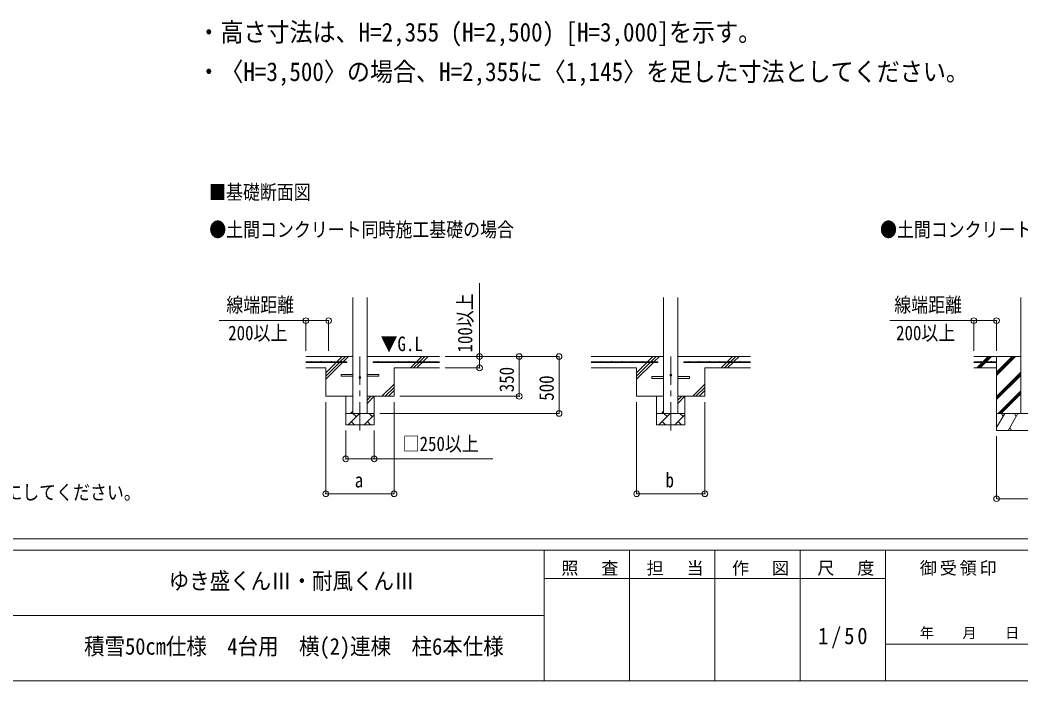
# Model space of a CAD drawing. Units: millimetres at full size, sheet at 1:50; details may follow other scales. Extents: x -14053 to 14053, y -9700 to 9700.
# Drawn here: x -105 to 8691, y -9700 to -3889 of the extents above; entities that cross this region are included whole.
import ezdxf
from ezdxf.enums import TextEntityAlignment as Align

# ---------------------------------------------------------------- set-up
doc = ezdxf.new("R2010")
doc.units = ezdxf.units.MM
doc.header["$LTSCALE"] = 50
doc.header["$PDMODE"] = 32
doc.header["$PDSIZE"] = 50
doc.linetypes.add('CHAIN1', pattern=[8, 5, -1, 1, -1])
for name, color, linetype, lineweight in [('0-D', 7, 'Continuous', 9), ('0-E', 7, 'Continuous', 9), ('F-0', 7, 'Continuous', 9)]:
    doc.layers.add(name, color=color, linetype=linetype, lineweight=lineweight)
doc.styles.add('ＭＳ ゴシック', font='')
doc.styles.get('ＭＳ ゴシック').set_extended_font_data('MS Gothic')

msp = doc.modelspace()

# ---------------------------------------------------------------- linework, layer by layer
at = {"layer": '0-E', "color": 6}
for p, q in [((3933.12, -6201.61), (3933.12, -6947.34)), ((2407.12, -6532.08), (2407.12, -6797.34)), ((2607.12, -6532.08), (2407.12, -6532.08)), ((2607.12, -6532.08), (2607.12, -6797.34)), ((8276.71, -6532.08), (8276.71, -6797.34)), ((8476.71, -6532.08), (8276.71, -6532.08)), ((8476.71, -6532.08), (8476.71, -6797.34)), ((4632.12, -6847.34), (3632.12, -6847.34)), ((3933.12, -6947.34), (3632.12, -6947.34)), ((2582.12, -8054.3), (2582.12, -7247.34)), ((3182.12, -8054.3), (3182.12, -7247.34)), ((5313.65, -8054.3), (5313.65, -7247.34)), ((5913.65, -8054.3), (5913.65, -7247.34)), ((2757.12, -7747.34), (2757.12, -7497.34)), ((3007.12, -7747.34), (3007.12, -7497.34)), ((8476.71, -8097.34), (8476.71, -7547.34)), ((2757.12, -7747.34), (3007.12, -7747.34)), ((3182.12, -8054.3), (2582.12, -8054.3)), ((5913.65, -8054.3), (5313.65, -8054.3)), ((8476.71, -8097.34), (9026.71, -8097.34))]:
    msp.add_line(p, q, dxfattribs=at)
at = {"layer": '0-E', "color": 4}
for p, q in [((2819.62, -7347.34), (2819.62, -6329.25)), ((2944.62, -6329.25), (2944.62, -7347.34)), ((5551.15, -7347.34), (5551.15, -6329.25)), ((5676.15, -6329.25), (5676.15, -7347.34)), ((8689.21, -7347.34), (8689.21, -6329.25)), ((2717.12, -7004.34), (2819.62, -7004.34)), ((2717.12, -7020.34), (2717.12, -7004.34)), ((2717.12, -7020.34), (2819.62, -7020.34)), ((2944.62, -7004.34), (3047.12, -7004.34)), ((2944.62, -7020.34), (3047.12, -7020.34)), ((3047.12, -7004.34), (3047.12, -7020.34)), ((5448.65, -7024.34), (5551.15, -7024.34)), ((5448.65, -7040.34), (5448.65, -7024.34)), ((5676.15, -7024.34), (5778.65, -7024.34)), ((5778.65, -7024.34), (5778.65, -7040.34)), ((5448.65, -7040.34), (5551.15, -7040.34)), ((5676.15, -7040.34), (5778.65, -7040.34))]:
    msp.add_line(p, q, dxfattribs=at)
at = {"layer": '0-E', "color": 6, "lineweight": 18}
for p, q in [((2407.12, -6532.08), (1644.57, -6532.08)), ((8276.71, -6532.08), (7539.16, -6532.08)), ((3007.12, -7747.34), (4050.21, -7747.34))]:
    msp.add_line(p, q, dxfattribs=at)
at = {"layer": '0-E'}
for p, q in [((2819.62, -6847.34), (2407.12, -6847.34)), ((2678.05, -6894.84), (2725.55, -6847.34)), ((2706.33, -6894.84), (2753.83, -6847.34)), ((2734.62, -6894.84), (2782.12, -6847.34)), ((3582.12, -6847.34), (2944.62, -6847.34)), ((3378.05, -6894.84), (3425.55, -6847.34)), ((3406.33, -6894.84), (3453.83, -6847.34)), ((3434.62, -6894.84), (3482.12, -6847.34)), ((5551.15, -6847.34), (4913.65, -6847.34)), ((5409.58, -6894.84), (5457.08, -6847.34)), ((5437.87, -6894.84), (5485.37, -6847.34)), ((5466.15, -6894.84), (5513.65, -6847.34)), ((6313.65, -6847.34), (5676.15, -6847.34)), ((6109.58, -6894.84), (6157.08, -6847.34)), ((6137.87, -6894.84), (6185.37, -6847.34)), ((6166.15, -6894.84), (6213.65, -6847.34)), ((8689.21, -6847.34), (8276.71, -6847.34)), ((8355.68, -6894.84), (8403.18, -6847.34)), ((8369.82, -6894.84), (8417.32, -6847.34)), ((8383.96, -6894.84), (8431.46, -6847.34)), ((8476.71, -6847.34), (8476.71, -7497.34)), ((8476.71, -7014.22), (8643.59, -6847.34)), ((8476.71, -7000.08), (8629.45, -6847.34)), ((8476.71, -6985.94), (8615.31, -6847.34)), ((2582.12, -6947.34), (2407.12, -6947.34)), ((2582.12, -7047.34), (2729.62, -6899.84)), ((2582.12, -6990.77), (2673.05, -6899.84)), ((2582.12, -7019.06), (2701.33, -6899.84)), ((2582.12, -6947.34), (2582.12, -7197.34)), ((3582.12, -6947.34), (3182.12, -6947.34)), ((3182.12, -6947.34), (3182.12, -7197.34)), ((3325.55, -6947.34), (3373.05, -6899.84)), ((3353.83, -6947.34), (3401.33, -6899.84)), ((3382.12, -6947.34), (3429.62, -6899.84)), ((5313.65, -6947.34), (4913.65, -6947.34)), ((5313.65, -7047.34), (5461.15, -6899.84)), ((5313.65, -6990.77), (5404.58, -6899.84)), ((5313.65, -7019.06), (5432.87, -6899.84)), ((5313.65, -6947.34), (5313.65, -7197.34)), ((5913.65, -6947.34), (5913.65, -7197.34)), ((5913.65, -6947.34), (6313.65, -6947.34)), ((6057.08, -6947.34), (6104.58, -6899.84)), ((6085.37, -6947.34), (6132.87, -6899.84)), ((6113.65, -6947.34), (6161.15, -6899.84)), ((8476.71, -6947.34), (8276.71, -6947.34)), ((8304.58, -6945.94), (8350.68, -6899.84)), ((8317.32, -6947.34), (8364.82, -6899.84)), ((8331.46, -6947.34), (8378.96, -6899.84)), ((8476.71, -7198.07), (8689.21, -6985.57)), ((8476.71, -7212.21), (8689.21, -6999.71)), ((8476.71, -7226.35), (8689.21, -7013.85)), ((3075.55, -7197.34), (3182.12, -7090.77)), ((3103.83, -7197.34), (3182.12, -7119.06)), ((5807.08, -7197.34), (5913.65, -7090.77)), ((5835.37, -7197.34), (5913.65, -7119.06)), ((2819.62, -7197.34), (2582.12, -7197.34)), ((2757.12, -7197.34), (2757.12, -7447.34)), ((2944.62, -7259.01), (3006.28, -7197.34)), ((2944.62, -7230.72), (2978, -7197.34)), ((3182.12, -7197.34), (2944.62, -7197.34)), ((3007.12, -7197.34), (3007.12, -7447.34)), ((3132.12, -7197.34), (3182.12, -7147.34)), ((5551.15, -7197.34), (5313.65, -7197.34)), ((5488.65, -7197.34), (5488.65, -7447.34)), ((5676.15, -7259.01), (5737.82, -7197.34)), ((5676.15, -7230.72), (5709.54, -7197.34)), ((5913.65, -7197.34), (5676.15, -7197.34)), ((5738.65, -7197.34), (5738.65, -7447.34)), ((5863.65, -7197.34), (5913.65, -7147.34)), ((8489.57, -7347.34), (8689.21, -7147.7)), ((8503.71, -7347.34), (8689.21, -7161.84)), ((8517.86, -7347.34), (8689.21, -7175.99)), ((3007.12, -7347.34), (2757.12, -7347.34)), ((2777.85, -7447.34), (2877.85, -7347.34)), ((2799.71, -7347.34), (2819.62, -7327.44)), ((2849.3, -7375.89), (2820.74, -7347.34)), ((2919.27, -7447.34), (3007.12, -7359.5)), ((2990.72, -7375.89), (2962.17, -7347.34)), ((5738.65, -7347.34), (5488.65, -7347.34)), ((5509.39, -7447.34), (5609.39, -7347.34)), ((5531.25, -7347.34), (5551.15, -7327.44)), ((5580.83, -7375.89), (5552.28, -7347.34)), ((5650.81, -7447.34), (5738.65, -7359.5)), ((5722.26, -7375.89), (5693.7, -7347.34)), ((9026.71, -7347.34), (8476.71, -7347.34)), ((8476.71, -7472.79), (8549.14, -7347.34)), ((8534.14, -7373.32), (8519.14, -7347.34)), ((8578.01, -7497.34), (8664.61, -7347.34)), ((8649.61, -7373.32), (8634.61, -7347.34)), ((3007.12, -7447.34), (2757.12, -7447.34)), ((2806.4, -7418.79), (2834.96, -7447.34)), ((2947.83, -7418.79), (2976.38, -7447.34)), ((5738.65, -7447.34), (5488.65, -7447.34)), ((5537.94, -7418.79), (5566.49, -7447.34)), ((5679.36, -7418.79), (5707.92, -7447.34)), ((8593.01, -7471.36), (8608.01, -7497.34)), ((8476.71, -7497.34), (9026.71, -7497.34))]:
    msp.add_line(p, q, dxfattribs=at)
at = {"layer": '0-E', "linetype": 'CHAIN1'}
for p, q in [((2882.12, -6847.34), (2882.12, -7513.29)), ((5613.65, -6847.34), (5613.65, -7513.29))]:
    msp.add_line(p, q, dxfattribs=at)
at = {"layer": '0-E', "color": 3}
for p, q in [((2767.12, -6894.84), (2407.12, -6894.84)), ((2767.12, -6899.84), (2407.12, -6899.84)), ((2767.12, -6894.84), (2767.12, -6899.84)), ((2997.12, -6894.84), (3582.12, -6894.84)), ((2997.12, -6894.84), (2997.12, -6899.84)), ((2997.12, -6899.84), (3582.12, -6899.84)), ((5498.65, -6894.84), (4913.65, -6894.84)), ((5498.65, -6899.84), (4913.65, -6899.84)), ((5498.65, -6894.84), (5498.65, -6899.84)), ((5728.65, -6894.84), (6313.65, -6894.84)), ((5728.65, -6894.84), (5728.65, -6899.84)), ((5728.65, -6899.84), (6313.65, -6899.84)), ((8476.71, -6894.84), (8276.71, -6894.84)), ((8476.71, -6899.84), (8276.71, -6899.84)), ((8476.71, -6894.84), (8476.71, -6899.84))]:
    msp.add_line(p, q, dxfattribs=at)
at = {"layer": '0-E', "color": 6}
for points in [[(4632.12, -6847.34), (4632.12, -7347.34), (3057.12, -7347.34)], [(4282.12, -6847.34), (4282.12, -7197.34), (3232.12, -7197.34)]]:
    msp.add_lwpolyline(points, dxfattribs=at)
at = {"layer": '0-E', "color": 3}
for centre in [(2452.12, -6892.34), (2542.12, -6892.34), (2632.12, -6892.34), (2722.12, -6892.34), (3042.12, -6892.34), (3132.12, -6892.34), (3222.12, -6892.34), (3312.12, -6892.34), (3402.12, -6892.34), (3492.12, -6892.34), (5003.65, -6892.34), (5093.65, -6892.34), (5183.65, -6892.34), (5273.65, -6892.34), (5363.65, -6892.34), (5453.65, -6892.34), (5773.65, -6892.34), (5863.65, -6892.34), (5953.65, -6892.34), (6043.65, -6892.34), (6133.65, -6892.34), (6223.65, -6892.34), (8341.71, -6892.34), (8431.71, -6892.34)]:
    msp.add_circle(centre, 2.5, dxfattribs=at)
at = {"layer": '0-E', "color": 4}
for centre in [(2882.12, -7032.34), (5613.65, -7012.34)]:
    msp.add_circle(centre, 8, dxfattribs=at)
at = {"layer": '0-E', "color": 6}
for p in [(2407.12, -6532.08), (2607.12, -6532.08), (8276.71, -6532.08), (8476.71, -6532.08), (3933.12, -6847.34), (4282.12, -6847.34), (4632.12, -6847.34), (3933.12, -6947.34), (4282.12, -7197.34), (4632.12, -7347.34), (2757.12, -7747.34), (3007.12, -7747.34), (2582.12, -8054.3), (3182.12, -8054.3), (5313.65, -8054.3), (5913.65, -8054.3), (8476.71, -8097.34)]:
    msp.add_point(p, dxfattribs=at)
at = {"layer": 'F-0', "color": 5, "lineweight": 5}
for p, q in [((-14053.43, -8450), (13346.57, -8450)), ((-14053.43, -8550), (8901.98, -8550)), ((4501.97, -8550), (4501.97, -9700)), ((5251.97, -8550), (5251.97, -9700)), ((6001.97, -8550), (6001.97, -9700)), ((6751.97, -8550), (6751.97, -9700)), ((7501.97, -8550), (7501.97, -9700)), ((4501.97, -8800), (7501.97, -8800)), ((-5748.03, -9125), (4501.97, -9125)), ((7501.97, -9375), (8901.98, -9375)), ((-14053.43, -9700), (13346.57, -9700))]:
    msp.add_line(p, q, dxfattribs=at)

# ---------------------------------------------------------------- texts
at = {"layer": '0-D', "style": 'ＭＳ ゴシック'}
for s, height, width, p in [('・高さ寸法は、H=2,355 (H=2,500) [H=3,000]を示す。', 165, 0.9, (1452.94, -4127.56)), ('・〈H=3,500〉の場合、H=2,355に〈1,145〉を足した寸法としてください。', 165, 0.9, (1452.94, -4474.92)), ('・H3500の場合、独立基礎は200、土間コンクリート考慮基礎は50、足した寸法にしてください。', 128.3, 0.85, (-5438.52, -8143.9))]:
    msp.add_text(s, height=height, dxfattribs=dict(at, width=width)).set_placement(p, align=Align.BOTTOM_LEFT)
at = {"layer": '0-E', "style": 'ＭＳ ゴシック', "width": 0.85}
for s, p in [('■基礎断面図', (1556.52, -5504.81)), ('●土間コンクリート同時施工基礎の場合', (1558.16, -5834)), ('●土間コンクリート考慮基礎の場合', (7452.76, -5834)), ('線端距離', (1708.16, -6496.11)), ('線端距離', (7577.76, -6496.11)), ('200以上', (1724.34, -6742.55)), ('200以上', (7593.93, -6742.55)), ('▼G.L', (3063.31, -6838.42)), ('□250以上', (3257.61, -7717.25)), ('a', (2836.37, -8036.55)), ('b', (5567.9, -8036.55))]:
    msp.add_text(s, height=128.3, dxfattribs=at).set_placement(p, align=Align.BOTTOM_LEFT)
for s, p in [('100以上', (3907.97, -6811.89)), ('350', (4273.91, -7161.09)), ('500', (4623.91, -7236.09))]:
    msp.add_text(s, height=128.3, rotation=90, dxfattribs=at).set_placement(p, align=Align.BOTTOM_LEFT)
at = {"layer": 'F-0', "style": 'ＭＳ ゴシック', "width": 0.9}
for s, p in [('ゆき盛くんⅢ・耐風くんⅢ', (1201.97, -8937.5)), ('積雪50cm仕様\u30004台用\u3000横(2)連棟\u3000柱6本仕様', (458.22, -9512.5))]:
    msp.add_text(s, height=146.6, dxfattribs=at).set_placement(p, align=Align.BOTTOM_LEFT)
at = {"layer": 'F-0', "style": 'ＭＳ ゴシック'}
msp.add_text('年\u3000\u3000月\u3000\u3000日', height=91.64, dxfattribs=at).set_placement((7801.98, -9350), align=Align.BOTTOM_LEFT)
at = {"layer": 'F-0', "attachment_point": 7, "style": 'ＭＳ ゴシック'}
for s, insert, char_height in [('\\T1.17;照\u3000査', (4651.98, -8775), 110), ('\\T1.17;担\u3000当', (5401.98, -8775), 110), ('\\T1.17;作\u3000図', (6151.97, -8775), 110), ('\\T1.17;尺\u3000度', (6901.98, -8775), 110), ('\\T1.17;御受領印', (7801.97, -8775), 110), ('\\T1.28;\\W0.9;1/50', (6908.22, -9412.5), 146.6)]:
    msp.add_mtext(s, dxfattribs=dict(at, insert=insert, char_height=char_height))

doc.saveas('drawing.dxf')
